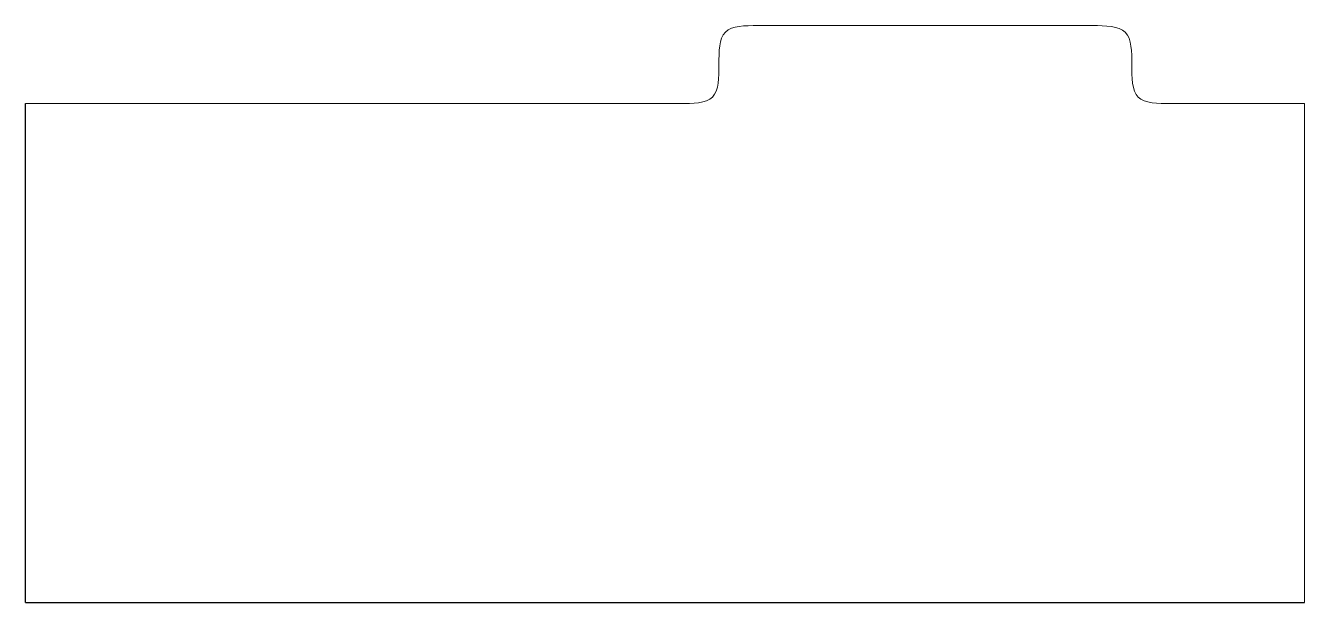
# Model space of a CAD drawing. Header units: centimetres. Extents: x 3.3 to 52.5, y -67.1 to -44.9.
import ezdxf

# ---------------------------------------------------------------- set-up
doc = ezdxf.new("R2010")
doc.units = ezdxf.units.CM
doc.header["$MEASUREMENT"] = 0
doc.layers.add('Layer 1', color=7, linetype='Continuous')

msp = doc.modelspace()

# ---------------------------------------------------------------- linework, layer by layer
at = {"layer": 'Layer 1', "lineweight": 20}
for points in [[(31.46747, -44.85055), (44.34461, -44.85055)], [(3.29285, -47.85055), (22.29285, -47.85055)], [(22.29285, -47.85055), (28.46747, -47.85055)], [(47.34461, -47.85055), (52.49285, -47.85055)], [(52.49285, -67.05055), (52.49285, -47.85055)]]:
    msp.add_lwpolyline(points, dxfattribs=at)
at = {"layer": 'Layer 1', "lineweight": 25}
for points in [[(3.29285, -67.05055), (3.29285, -47.85055)], [(3.29285, -67.05055), (52.49285, -67.05055)]]:
    msp.add_lwpolyline(points, dxfattribs=at)
at = {"layer": 'Layer 1', "lineweight": 20}
for points, knots in [([(29.96747, -46.35055), (29.96747, -45.85055), (29.96747, -45.35055), (30.21747, -45.10055), (30.46747, -44.85055), (30.96747, -44.85055), (31.46747, -44.85055)], [0, 0, 0, 0, 1, 1, 1, 2, 2, 2, 2]), ([(44.34461, -44.85055), (44.84688, -44.8551), (45.34916, -44.85964), (45.60029, -45.11078), (45.85143, -45.36192), (45.85143, -45.85964), (45.85143, -46.35737), (45.85143, -46.8551), (45.85143, -47.35282), (46.10029, -47.60168), (46.34916, -47.85055), (46.84688, -47.85055), (47.34461, -47.85055)], [0, 0, 0, 0, 1, 1, 1, 2, 2, 2, 3, 3, 3, 4, 4, 4, 4]), ([(29.96747, -46.35055), (29.96747, -46.85055), (29.96747, -47.35055), (29.71747, -47.60055), (29.46747, -47.85055), (28.96747, -47.85055), (28.46747, -47.85055)], [0, 0, 0, 0, 1, 1, 1, 2, 2, 2, 2])]:
    msp.add_open_spline(points, degree=3, knots=knots, dxfattribs=at)

doc.saveas('drawing.dxf')
